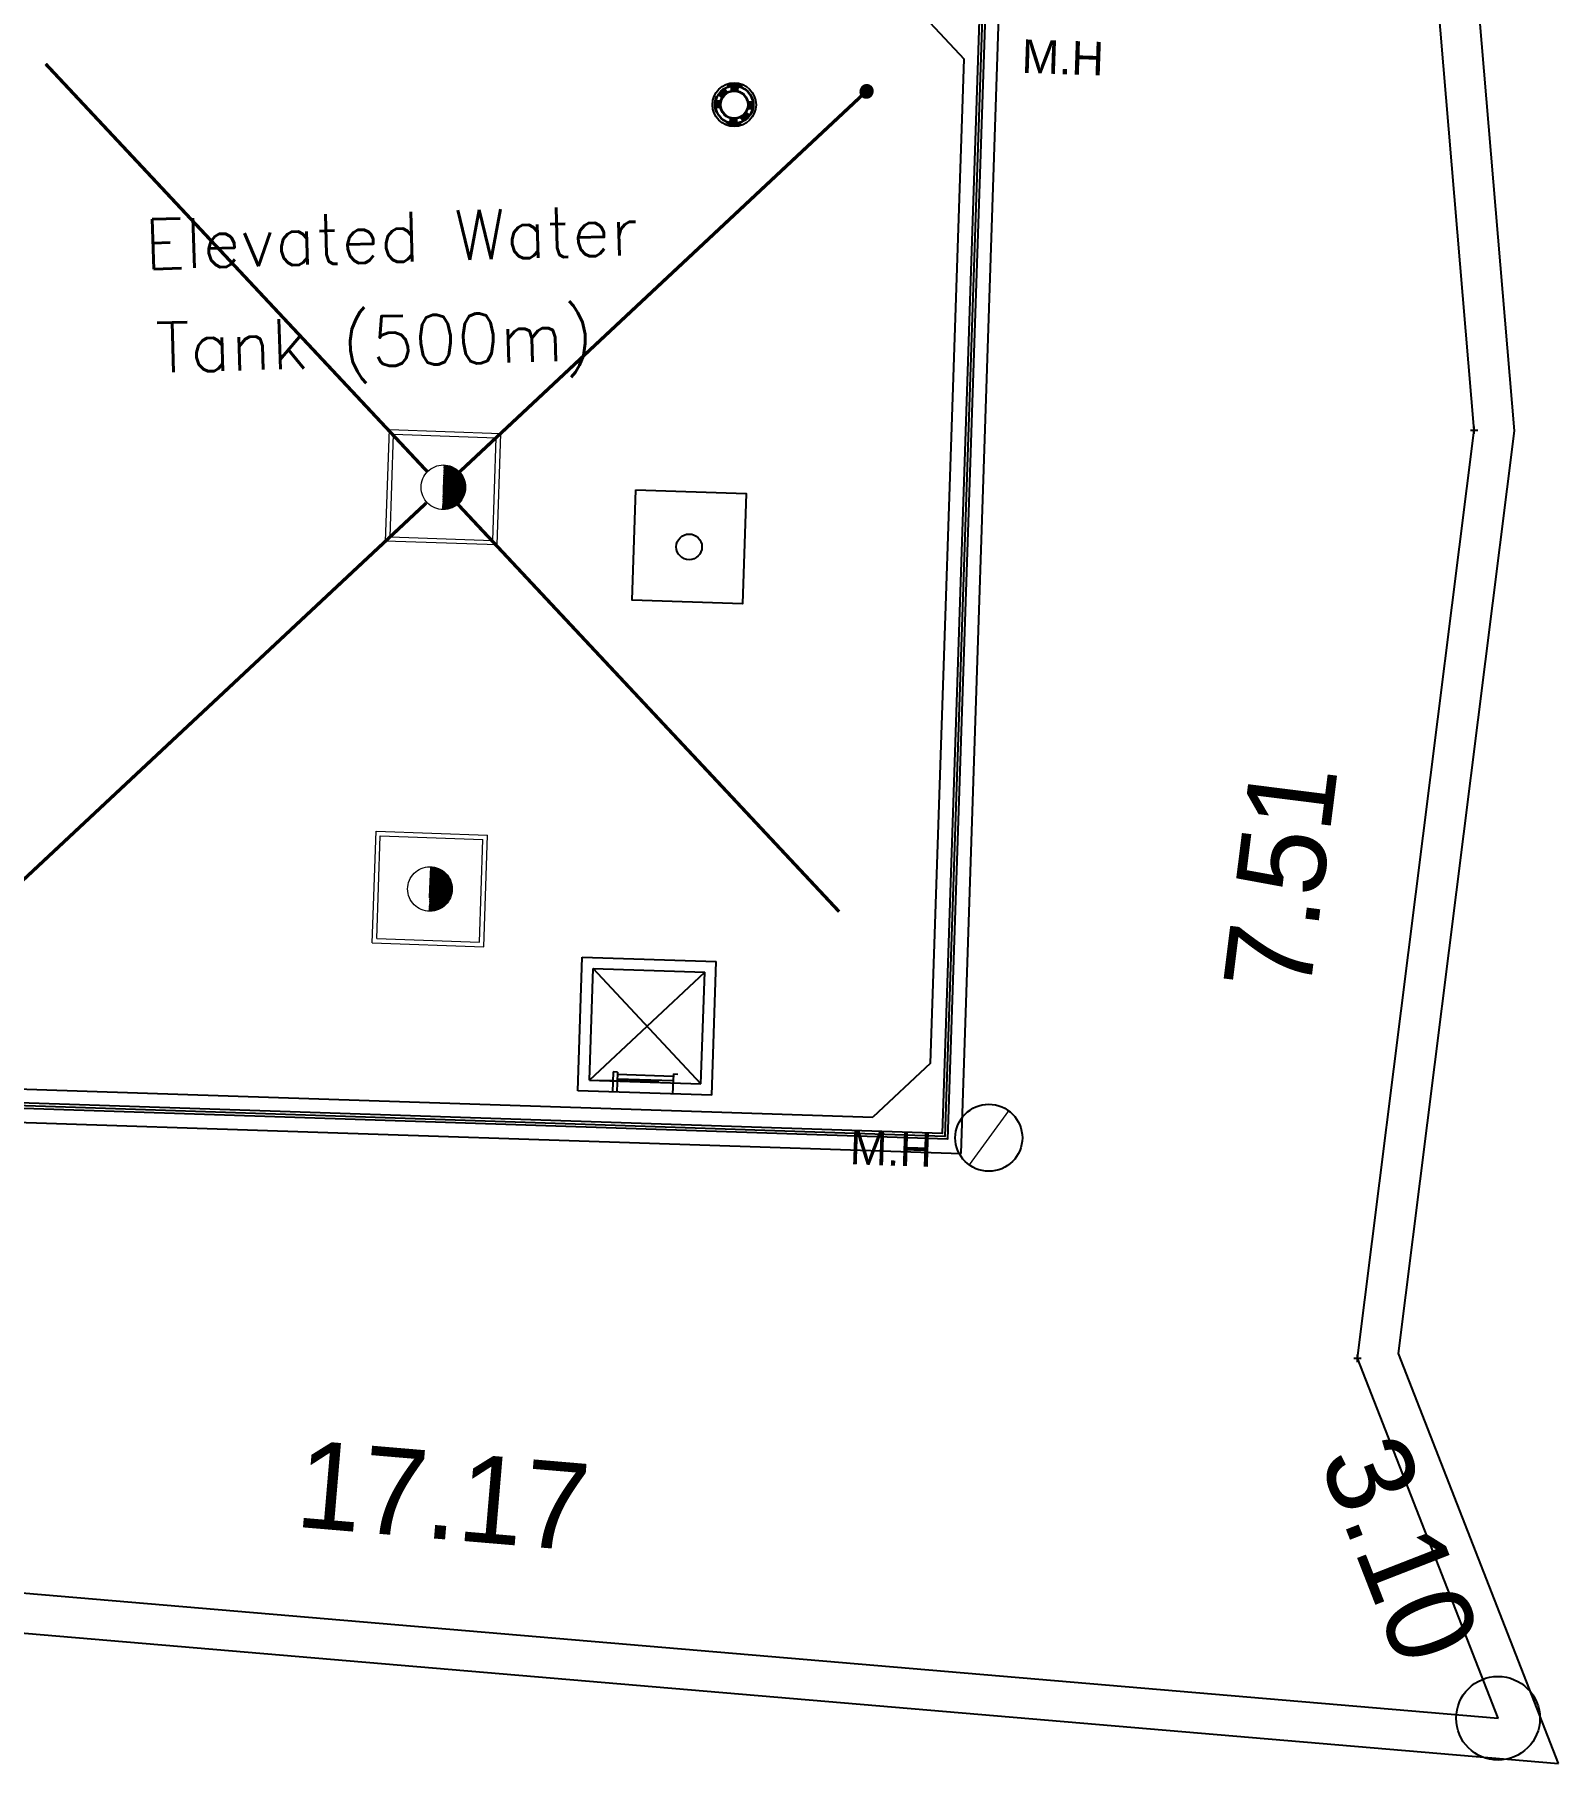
# Model space of a CAD drawing. Extents: x 151242 to 151523, y 158752 to 159354.
# Drawn here: x 151379.58 to 151391.81, y 159198.71 to 159212.58 of the extents above; entities that cross this region are included whole.
import ezdxf
from ezdxf.enums import TextEntityAlignment as Align

# ---------------------------------------------------------------- set-up
doc = ezdxf.new("R2010")
doc.units = 0
doc.header["$LTSCALE"] = 3
doc.header["$MEASUREMENT"] = 0
doc.header["$PDMODE"] = 2
doc.header["$PDSIZE"] = 0.03
for name, pattern in [('AUSGEZOGEN', [0]), ('CENTER', [2, 1.25, -0.25, 0.25, -0.25]), ('DASHDOT2', [0.5, 0.25, -0.125, 0, -0.125]), ('DASHED2', [0.375, 0.25, -0.125]), ('SOLID_LINE', [0])]:
    doc.linetypes.add(name, pattern=pattern)
doc.layers.get('0').update_dxf_attribs({"linetype": 'CONTINUOUS'})
doc.layers.get('DEFPOINTS').update_dxf_attribs({"linetype": 'CONTINUOUS'})
for name, color, linetype in [('025', 203, 'CONTINUOUS'), ('EBENE0', 7, 'AUSGEZOGEN'), ('ELEV', 1, 'CONTINUOUS'), ('HATCH', 40, 'CONTINUOUS'), ('Height', 7, 'CONTINUOUS'), ('MECNEK', 6, 'CONTINUOUS'), ('NUMBERS', 6, 'CONTINUOUS'), ('Point_ID', 7, 'CONTINUOUS')]:
    doc.layers.add(name, color=color, linetype=linetype)
doc.layers.add('hah', color=41, linetype='CONTINUOUS', lineweight=9)
doc.styles.add('ROMANS', font='romans.shx')
doc.dimstyles.get("Standard").update_dxf_attribs({"dimtxt": 0.7, "dimasz": 0.5, "dimexe": 4.572, "dimexo": 1.5875, "dimgap": 0.01, "dimtad": 1, "dimzin": 0, "dimdsep": 46, "dimtxsty": 'Standard', "dimcen": 2.286, "dimse1": 1, "dimse2": 1, "dimsd1": 1, "dimsd2": 1, "dimadec": 0, "dimazin": 0, "dimtfac": 1, "dimtdec": 4, "dimtofl": 0, "dimtmove": 0, "dimatfit": 3, "dimfxl": 1, "dimtolj": 1, "dimtzin": 0, "dimarcsym": 0})
pattern_1 = [(88.0954623, (150875.4466446, 158499.537672), (-0.006716287785, 0.00022333471), []), (88.0954623, (150875.444406, 158499.5377463), (-0.006716287785, 0.00022333471), [0.00224, -0.00224]), (88.0954623, (150875.442167, 158499.537821), (-0.006716287785, 0.00022333471), [0.00224, -0.00224])]

# ---------------------------------------------------------------- blocks, each defined once
blk = doc.blocks.new('*D892')
at = {"layer": 'DEFPOINTS', "color": 0, "transparency": 16777216}
for p in [(151374.217, 159200.524, 260.069), (151391.384, 159199.774), (151391.325, 159199.071, 260.069)]:
    blk.add_point(p, dxfattribs=at)
at = {"color": 0, "transparency": 16777216, "insert": (151382.861, 159200.859), "char_height": 0.7, "attachment_point": 5, "rotation": 355.1461}
blk.add_mtext('\\A1;17.17', dxfattribs=at)
blk = doc.blocks.new('*D895')
at = {"layer": 'DEFPOINTS', "color": 0, "transparency": 16777216}
for p in [(151391.134, 159209.41, 260.069), (151389.472, 159202.051), (151390.198, 159201.96, 260.069)]:
    blk.add_point(p, dxfattribs=at)
at = {"color": 0, "transparency": 16777216, "insert": (151389.583, 159205.821), "char_height": 0.7, "attachment_point": 5, "rotation": 82.8388}
blk.add_mtext('\\A1;7.51', dxfattribs=at)
blk = doc.blocks.new('*D896')
at = {"layer": 'DEFPOINTS', "color": 0, "transparency": 16777216}
for p in [(151390.198, 159201.96, 260.069), (151389.638, 159201.741), (151391.325, 159199.071, 260.069)]:
    blk.add_point(p, dxfattribs=at)
at = {"color": 0, "transparency": 16777216, "insert": (151390.537, 159200.428), "char_height": 0.7, "attachment_point": 5, "rotation": 291.3028}
blk.add_mtext('\\A1;3.10', dxfattribs=at)

msp = doc.modelspace()

# ---------------------------------------------------------------- hatches: boundary and pattern name
at = {"lineweight": 13}
h = msp.add_hatch(dxfattribs=at)
h.set_pattern_fill('ANSI36', color=8, scale=0.896)
h.set_pattern_definition([(45, (15310.2523, 16582.668), (1.50868303, 5.53183777), [7.112, -1.4224, 0, -1.4224])])
h.paths.add_polyline_path([(151387.397, 159203.947, 0.612099), (151386.97, 159203.73, 0.240619), (151387.082, 159203.512)])
at = {"layer": 'hah', "ltscale": 4}
h = msp.add_hatch(dxfattribs=at)
h.set_pattern_fill('ANSI31', color=8, scale=0.003584, angle=105.5955, style=0)
h.set_pattern_definition([(150.59548315, (151651.8231916, 159227.8275319), (-0.0002199556501, -0.0003902864486), [])])
h.paths.add_polyline_path([(151386.271, 159212.078, 1), (151386.243, 159212.182, 1)])
at = {"layer": 'hah', "linetype": 'CENTER', "ltscale": 2}
h = msp.add_hatch(dxfattribs=at)
h.set_pattern_fill('INSUL', color=8, scale=0.01792, angle=88.0955, style=0)
h.set_pattern_definition([(88.0954623, (150875.4645114, 158500.074975), (-0.006716287785, 0.00022333471), []), (88.0954623, (150875.4622726, 158500.0750494), (-0.006716287785, 0.00022333471), [0.00224, -0.00224]), (88.0954623, (150875.460034, 158500.075124), (-0.006716287785, 0.00022333471), [0.00224, -0.00224])])
h.paths.add_polyline_path([(151382.868, 159209.13), (151382.862, 159208.951), (151383.041, 159208.945, 0.414214)])
h = msp.add_hatch(dxfattribs=at)
h.set_pattern_fill('INSUL', color=8, scale=0.01792, angle=88.0955, style=0)
h.set_pattern_definition([(88.0954623, (150875.4645114, 158500.074975), (-0.006716287785, 0.00022333471), []), (88.0954623, (150875.4622726, 158500.0750494), (-0.006716287785, 0.00022333471), [0.00224, -0.00224]), (88.0954623, (150875.460034, 158500.075124), (-0.006716287785, 0.00022333471), [0.00224, -0.00224])])
h.paths.add_polyline_path([(151382.862, 159208.951), (151382.856, 159208.772, 0.414214), (151383.041, 159208.945)])
h = msp.add_hatch(dxfattribs=at)
h.set_pattern_fill('INSUL', color=8, scale=0.01792, angle=88.0955, style=0)
h.set_pattern_definition(pattern_1)
h.paths.add_polyline_path([(151382.76, 159205.906), (151382.754, 159205.727), (151382.934, 159205.721, 0.414214)])
h = msp.add_hatch(dxfattribs=at)
h.set_pattern_fill('INSUL', color=8, scale=0.01792, angle=88.0955, style=0)
h.set_pattern_definition(pattern_1)
h.paths.add_polyline_path([(151382.754, 159205.727), (151382.749, 159205.548, 0.414214), (151382.934, 159205.721)])
at = {"layer": 'HATCH'}
h = msp.add_hatch(color=256, dxfattribs=at)
h.paths.add_polyline_path([(151385.234, 159211.87), (151385.233, 159211.874, 0.029495), (151385.25, 159211.879), (151385.252, 159211.875, -0.029495)])
h.paths.add_polyline_path([(151385.148, 159211.877), (151385.147, 159211.872, -0.029495), (151385.13, 159211.879), (151385.131, 159211.883, 0.029495)])
h.paths.add_polyline_path([(151385.141, 159212.165), (151385.139, 159212.169, -0.029495), (151385.157, 159212.175), (151385.158, 159212.171, 0.029495)])
h.paths.add_polyline_path([(151385.243, 159212.168), (151385.244, 159212.172, -0.029495), (151385.262, 159212.165), (151385.26, 159212.161, 0.029495)])
h = msp.add_hatch(color=256, dxfattribs=at)
h.paths.add_polyline_path([(151385.339, 159211.956), (151385.335, 159211.958, 0.029495), (151385.341, 159211.975), (151385.345, 159211.973, -0.029495)])
h.paths.add_polyline_path([(151385.339, 159212.077), (151385.343, 159212.079, -0.029495), (151385.348, 159212.061), (151385.344, 159212.06, 0.029495)])
h.paths.add_polyline_path([(151385.053, 159212.088), (151385.057, 159212.086, 0.029495), (151385.05, 159212.07), (151385.046, 159212.071, -0.029495)])
h.paths.add_polyline_path([(151385.043, 159211.984), (151385.047, 159211.985, 0.029495), (151385.053, 159211.967), (151385.048, 159211.966, -0.029495)])
h = msp.add_hatch(color=256, dxfattribs=at)
h.paths.add_polyline_path([(151385.304, 159211.992), (151385.299, 159211.993, 0.061675), (151385.303, 159212.019), (151385.308, 159212.019, -0.059213)])
h.paths.add_polyline_path([(151385.308, 159212.019), (151385.303, 159212.019, 0.061675), (151385.301, 159212.045), (151385.305, 159212.045, -0.059213)])
h.paths.add_polyline_path([(151385.225, 159212.13), (151385.225, 159212.126, 0.061675), (151385.199, 159212.13), (151385.199, 159212.134, -0.059213)])
h.paths.add_polyline_path([(151385.188, 159212.134), (151385.19, 159212.132), (151385.189, 159212.134, -0.022011), (151385.199, 159212.134), (151385.199, 159212.13, 0.061675), (151385.173, 159212.127), (151385.173, 159212.132, -0.033393)])
h.paths.add_polyline_path([(151385.084, 159212.026), (151385.088, 159212.026, 0.061675), (151385.09, 159211.999), (151385.086, 159212, -0.059213)])
h.paths.add_polyline_path([(151385.088, 159212.026), (151385.084, 159212.026, -0.059213), (151385.088, 159212.052), (151385.092, 159212.052, 0.061675)])
h.paths.add_polyline_path([(151385.192, 159211.91), (151385.192, 159211.915, 0.061675), (151385.218, 159211.917), (151385.218, 159211.913, -0.059213)])
h.paths.add_polyline_path([(151385.166, 159211.914), (151385.166, 159211.919, 0.061675), (151385.192, 159211.915), (151385.192, 159211.91, -0.059213)])

# ---------------------------------------------------------------- linework, layer by layer
at = {"color": 9, "lineweight": 13}
msp.add_line((151387.397, 159203.947, 486.171), (151387.082, 159203.512, 486.171), dxfattribs=at)
at = {"color": 2}
msp.add_circle((151391.325, 159199.071, 162.543), 0.336, dxfattribs=at)
at = {"color": 0, "linetype": 'SOLID_LINE'}
for p in [(151391.134, 159209.41, 161.592), (151390.198, 159201.96, 162.471)]:
    msp.add_point(p, dxfattribs=at)
at = {"layer": 'EBENE0', "color": 8, "linetype": 'AUSGEZOGEN'}
for p, q in [((151387.017, 159203.603, 712.988), (151387.332, 159213.095, 712.988)), ((151387.017, 159203.603, 712.988), (151387.332, 159213.095, 712.988)), ((151386.607, 159212.85, 712.988), (151387.04, 159212.388, 712.988)), ((151386.607, 159212.85, 712.988), (151387.04, 159212.388, 712.988)), ((151386.772, 159204.328, 712.988), (151387.04, 159212.388, 712.988)), ((151386.772, 159204.328, 712.988), (151387.04, 159212.388, 712.988)), ((151383.941, 159204.106, 259.1), (151383.977, 159205.181, 259.1)), ((151383.941, 159204.106, 259.1), (151383.977, 159205.181, 259.1)), ((151383.941, 159204.106, 259.1), (151383.977, 159205.181, 259.1)), ((151383.977, 159205.181, 259.1), (151385.051, 159205.145, 259.1)), ((151383.977, 159205.181, 259.1), (151385.051, 159205.145, 259.1)), ((151385.016, 159204.071, 259.1), (151385.051, 159205.145, 259.1)), ((151385.016, 159204.071, 259.1), (151385.051, 159205.145, 259.1)), ((151384.034, 159204.193, 259.1), (151384.063, 159205.089, 259.1)), ((151384.034, 159204.193, 259.1), (151384.063, 159205.089, 259.1)), ((151384.034, 159204.193, 259.1), (151384.959, 159205.059, 259.1)), ((151384.034, 159204.193, 259.1), (151384.959, 159205.059, 259.1)), ((151384.063, 159205.089, 259.1), (151384.959, 159205.059, 259.1)), ((151384.929, 159204.163, 259.1), (151384.063, 159205.089, 259.1)), ((151384.063, 159205.089, 259.1), (151384.959, 159205.059, 259.1)), ((151384.929, 159204.163, 259.1), (151384.063, 159205.089, 259.1)), ((151384.929, 159204.163, 259.1), (151384.959, 159205.059, 259.1)), ((151384.929, 159204.163, 259.1), (151384.959, 159205.059, 259.1)), ((151384.224, 159204.259, 259.1), (151384.219, 159204.097, 259.1)), ((151384.224, 159204.259, 259.1), (151384.219, 159204.097, 259.1)), ((151384.26, 159204.258, 259.1), (151384.224, 159204.259, 259.1)), ((151384.26, 159204.258, 259.1), (151384.224, 159204.259, 259.1)), ((151384.26, 159204.258, 259.1), (151384.255, 159204.096, 259.1)), ((151384.26, 159204.258, 259.1), (151384.255, 159204.096, 259.1)), ((151386.772, 159204.328, 712.988), (151386.309, 159203.895, 712.988)), ((151386.772, 159204.328, 712.988), (151386.309, 159203.895, 712.988)), ((151378.25, 159204.163, 712.988), (151386.309, 159203.895, 712.988)), ((151378.25, 159204.163, 712.988), (151386.309, 159203.895, 712.988)), ((151384.034, 159204.193, 259.1), (151384.929, 159204.163, 259.1)), ((151384.258, 159204.204, 259.1), (151384.706, 159204.189, 259.1)), ((151384.258, 159204.204, 259.1), (151384.706, 159204.189, 259.1)), ((151384.259, 159204.24, 259.1), (151384.707, 159204.225, 259.1)), ((151384.259, 159204.24, 259.1), (151384.707, 159204.225, 259.1)), ((151384.708, 159204.243, 259.1), (151384.702, 159204.081, 259.1)), ((151384.708, 159204.243, 259.1), (151384.702, 159204.081, 259.1)), ((151384.708, 159204.243, 259.1), (151384.744, 159204.242, 259.1)), ((151384.708, 159204.243, 259.1), (151384.744, 159204.242, 259.1)), ((151385.016, 159204.071, 259.1), (151383.941, 159204.106, 259.1)), ((151385.016, 159204.071, 259.1), (151383.941, 159204.106, 259.1)), ((151377.524, 159203.918, 712.988), (151387.017, 159203.603, 712.988)), ((151377.524, 159203.918, 712.988), (151387.017, 159203.603, 712.988))]:
    msp.add_line(p, q, dxfattribs=at)
at = {"layer": 'EBENE0', "color": 8, "linetype": 'AUSGEZOGEN', "elevation": 712.988}
msp.add_lwpolyline([(151384.406, 159208.931), (151385.292, 159208.902), (151385.263, 159208.015), (151384.376, 159208.045)], close=True, dxfattribs=at)
at = {"layer": 'EBENE0', "color": 8, "linetype": 'AUSGEZOGEN'}
msp.add_circle((151384.834, 159208.473, 712.988), 0.103, dxfattribs=at)
at = {"layer": 'ELEV', "color": 8, "elevation": 712.988}
for points in [[(151377.64, 159204.027), (151377.948, 159213.295), (151387.217, 159212.987), (151386.908, 159203.718)], [(151377.663, 159204.048), (151377.97, 159213.272), (151387.194, 159212.965), (151386.887, 159203.741)], [(151377.686, 159204.07), (151377.991, 159213.249), (151387.17, 159212.944), (151386.865, 159203.765)]]:
    msp.add_lwpolyline(points, close=True, dxfattribs=at)
at = {"layer": 'hah', "color": 8, "ltscale": 2}
for p, q in [((151382.399, 159208.518, 712.988), (151382.429, 159209.414, 712.988)), ((151382.429, 159209.414, 712.988), (151383.324, 159209.384, 712.988)), ((151382.436, 159208.553, 712.988), (151382.463, 159209.377, 712.988)), ((151382.463, 159209.377, 712.988), (151383.287, 159209.349, 712.988)), ((151383.26, 159208.525, 712.988), (151383.287, 159209.349, 712.988)), ((151383.295, 159208.488, 712.988), (151383.324, 159209.384, 712.988)), ((151383.295, 159208.488, 712.988), (151382.399, 159208.518, 712.988)), ((151382.436, 159208.553, 712.988), (151383.26, 159208.525, 712.988)), ((151382.292, 159205.294, 712.988), (151382.322, 159206.19, 712.988)), ((151382.322, 159206.19, 712.988), (151383.217, 159206.16, 712.988)), ((151382.329, 159205.329, 712.988), (151382.356, 159206.153, 712.988)), ((151382.356, 159206.153, 712.988), (151383.18, 159206.125, 712.988)), ((151383.153, 159205.301, 712.988), (151383.18, 159206.125, 712.988)), ((151383.187, 159205.264, 712.988), (151383.217, 159206.16, 712.988)), ((151382.292, 159205.294, 712.988), (151383.187, 159205.264, 712.988)), ((151382.329, 159205.329, 712.988), (151383.153, 159205.301, 712.988))]:
    msp.add_line(p, q, dxfattribs=at)
at = {"layer": 'hah', "ltscale": 4, "const_width": 0.0269, "elevation": 712.988}
for points in [[(151382.732, 159209.078), (151379.671, 159212.349)], [(151382.986, 159209.069), (151386.257, 159212.13)], [(151382.724, 159208.824), (151379.452, 159205.763)], [(151382.977, 159208.816), (151386.038, 159205.545)]]:
    msp.add_lwpolyline(points, dxfattribs=at)
at = {"layer": 'hah', "color": 8, "linetype": 'CENTER', "ltscale": 2}
for centre in [(151382.862, 159208.951, 712.988), (151382.754, 159205.727, 712.988)]:
    msp.add_circle(centre, 0.179, dxfattribs=at)
at = {"layer": 'HATCH'}
for p, q in [((151385.175, 159212.134, 712.988), (151385.176, 159212.17, 712.988)), ((151385.178, 159212.135, 712.988), (151385.179, 159212.17, 712.988)), ((151385.18, 159212.135, 712.988), (151385.182, 159212.17, 712.988)), ((151385.183, 159212.135, 712.988), (151385.184, 159212.171, 712.988)), ((151385.186, 159212.136, 712.988), (151385.187, 159212.171, 712.988)), ((151385.189, 159212.136, 712.988), (151385.19, 159212.171, 712.988)), ((151385.191, 159212.136, 712.988), (151385.193, 159212.171, 712.988)), ((151385.194, 159212.136, 712.988), (151385.195, 159212.171, 712.988)), ((151385.197, 159212.136, 712.988), (151385.198, 159212.171, 712.988)), ((151385.2, 159212.136, 712.988), (151385.201, 159212.171, 712.988)), ((151385.202, 159212.136, 712.988), (151385.204, 159212.171, 712.988)), ((151385.205, 159212.136, 712.988), (151385.206, 159212.171, 712.988)), ((151385.208, 159212.135, 712.988), (151385.209, 159212.17, 712.988)), ((151385.211, 159212.135, 712.988), (151385.212, 159212.17, 712.988)), ((151385.213, 159212.135, 712.988), (151385.214, 159212.17, 712.988)), ((151385.216, 159212.134, 712.988), (151385.217, 159212.169, 712.988)), ((151385.219, 159212.134, 712.988), (151385.22, 159212.169, 712.988)), ((151385.221, 159212.133, 712.988), (151385.223, 159212.169, 712.988)), ((151385.224, 159212.132, 712.988), (151385.225, 159212.168, 712.988)), ((151385.047, 159212.037, 712.988), (151385.083, 159212.036, 712.988)), ((151385.047, 159212.034, 712.988), (151385.082, 159212.033, 712.988)), ((151385.047, 159212.031, 712.988), (151385.082, 159212.03, 712.988)), ((151385.047, 159212.029, 712.988), (151385.082, 159212.028, 712.988)), ((151385.048, 159212.042, 712.988), (151385.083, 159212.041, 712.988)), ((151385.048, 159212.04, 712.988), (151385.083, 159212.038, 712.988)), ((151385.049, 159212.05, 712.988), (151385.085, 159212.049, 712.988)), ((151385.049, 159212.048, 712.988), (151385.084, 159212.047, 712.988)), ((151385.049, 159212.045, 712.988), (151385.084, 159212.044, 712.988)), ((151385.05, 159212.053, 712.988), (151385.086, 159212.052, 712.988)), ((151385.071, 159212.104, 712.988), (151385.096, 159212.078, 712.988)), ((151385.073, 159212.102, 712.988), (151385.124, 159212.15, 712.988)), ((151385.074, 159212.109, 712.988), (151385.099, 159212.083, 712.988)), ((151385.076, 159212.098, 712.988), (151385.128, 159212.146, 712.988)), ((151385.078, 159212.113, 712.988), (151385.102, 159212.087, 712.988)), ((151385.08, 159212.094, 712.988), (151385.131, 159212.142, 712.988)), ((151385.081, 159212.118, 712.988), (151385.105, 159212.092, 712.988)), ((151385.082, 159212.119, 712.988), (151385.107, 159212.142, 712.988)), ((151385.084, 159212.09, 712.988), (151385.135, 159212.138, 712.988)), ((151385.085, 159212.122, 712.988), (151385.109, 159212.096, 712.988)), ((151385.088, 159212.086, 712.988), (151385.139, 159212.134, 712.988)), ((151385.089, 159212.126, 712.988), (151385.113, 159212.1, 712.988)), ((151385.091, 159212.082, 712.988), (151385.143, 159212.13, 712.988)), ((151385.092, 159212.13, 712.988), (151385.116, 159212.104, 712.988)), ((151385.095, 159212.078, 712.988), (151385.098, 159212.081, 712.988)), ((151385.096, 159212.133, 712.988), (151385.12, 159212.108, 712.988)), ((151385.101, 159212.137, 712.988), (151385.125, 159212.111, 712.988)), ((151385.105, 159212.14, 712.988), (151385.129, 159212.115, 712.988)), ((151385.109, 159212.144, 712.988), (151385.134, 159212.118, 712.988)), ((151385.114, 159212.147, 712.988), (151385.138, 159212.121, 712.988)), ((151385.119, 159212.15, 712.988), (151385.143, 159212.123, 712.988)), ((151385.143, 159212.123, 712.988), (151385.146, 159212.126, 712.988)), ((151385.307, 159212.045, 712.988), (151385.343, 159212.043, 712.988)), ((151385.308, 159212.042, 712.988), (151385.343, 159212.041, 712.988)), ((151385.308, 159212.039, 712.988), (151385.344, 159212.038, 712.988)), ((151385.308, 159212.036, 712.988), (151385.344, 159212.035, 712.988)), ((151385.309, 159212.034, 712.988), (151385.344, 159212.032, 712.988)), ((151385.309, 159212.031, 712.988), (151385.344, 159212.03, 712.988)), ((151385.309, 159212.028, 712.988), (151385.344, 159212.027, 712.988)), ((151385.047, 159212.026, 712.988), (151385.082, 159212.025, 712.988)), ((151385.047, 159212.023, 712.988), (151385.082, 159212.022, 712.988)), ((151385.047, 159212.02, 712.988), (151385.082, 159212.019, 712.988)), ((151385.047, 159212.018, 712.988), (151385.082, 159212.017, 712.988)), ((151385.047, 159212.015, 712.988), (151385.082, 159212.014, 712.988)), ((151385.047, 159212.012, 712.988), (151385.082, 159212.011, 712.988)), ((151385.047, 159212.01, 712.988), (151385.083, 159212.008, 712.988)), ((151385.048, 159212.007, 712.988), (151385.083, 159212.006, 712.988)), ((151385.048, 159212.004, 712.988), (151385.083, 159212.003, 712.988)), ((151385.048, 159212.001, 712.988), (151385.084, 159212, 712.988)), ((151385.166, 159211.876, 712.988), (151385.168, 159211.912, 712.988)), ((151385.166, 159211.876, 712.988), (151385.168, 159211.912, 712.988)), ((151385.169, 159211.876, 712.988), (151385.17, 159211.911, 712.988)), ((151385.169, 159211.876, 712.988), (151385.17, 159211.911, 712.988)), ((151385.172, 159211.875, 712.988), (151385.173, 159211.911, 712.988)), ((151385.172, 159211.875, 712.988), (151385.173, 159211.911, 712.988)), ((151385.175, 159211.875, 712.988), (151385.176, 159211.91, 712.988)), ((151385.175, 159211.875, 712.988), (151385.176, 159211.91, 712.988)), ((151385.177, 159211.875, 712.988), (151385.178, 159211.91, 712.988)), ((151385.177, 159211.875, 712.988), (151385.178, 159211.91, 712.988)), ((151385.18, 159211.874, 712.988), (151385.181, 159211.909, 712.988)), ((151385.18, 159211.874, 712.988), (151385.181, 159211.909, 712.988)), ((151385.183, 159211.874, 712.988), (151385.184, 159211.909, 712.988)), ((151385.183, 159211.874, 712.988), (151385.184, 159211.909, 712.988)), ((151385.185, 159211.874, 712.988), (151385.187, 159211.909, 712.988)), ((151385.185, 159211.874, 712.988), (151385.187, 159211.909, 712.988)), ((151385.188, 159211.874, 712.988), (151385.189, 159211.909, 712.988)), ((151385.188, 159211.874, 712.988), (151385.189, 159211.909, 712.988)), ((151385.191, 159211.874, 712.988), (151385.192, 159211.909, 712.988)), ((151385.191, 159211.874, 712.988), (151385.192, 159211.909, 712.988)), ((151385.194, 159211.873, 712.988), (151385.195, 159211.908, 712.988)), ((151385.194, 159211.873, 712.988), (151385.195, 159211.908, 712.988)), ((151385.196, 159211.873, 712.988), (151385.198, 159211.908, 712.988)), ((151385.196, 159211.873, 712.988), (151385.198, 159211.908, 712.988)), ((151385.199, 159211.873, 712.988), (151385.2, 159211.909, 712.988)), ((151385.199, 159211.873, 712.988), (151385.2, 159211.909, 712.988)), ((151385.202, 159211.874, 712.988), (151385.203, 159211.909, 712.988)), ((151385.202, 159211.874, 712.988), (151385.203, 159211.909, 712.988)), ((151385.205, 159211.874, 712.988), (151385.206, 159211.909, 712.988)), ((151385.205, 159211.874, 712.988), (151385.206, 159211.909, 712.988)), ((151385.207, 159211.874, 712.988), (151385.208, 159211.909, 712.988)), ((151385.207, 159211.874, 712.988), (151385.208, 159211.909, 712.988)), ((151385.21, 159211.874, 712.988), (151385.211, 159211.91, 712.988)), ((151385.21, 159211.874, 712.988), (151385.211, 159211.91, 712.988)), ((151385.213, 159211.874, 712.988), (151385.214, 159211.91, 712.988)), ((151385.213, 159211.874, 712.988), (151385.214, 159211.91, 712.988)), ((151385.216, 159211.875, 712.988), (151385.217, 159211.91, 712.988)), ((151385.216, 159211.875, 712.988), (151385.217, 159211.91, 712.988)), ((151385.244, 159211.919, 712.988), (151385.269, 159211.893, 712.988)), ((151385.244, 159211.919, 712.988), (151385.269, 159211.893, 712.988)), ((151385.245, 159211.919, 712.988), (151385.247, 159211.921, 712.988)), ((151385.245, 159211.919, 712.988), (151385.247, 159211.921, 712.988)), ((151385.248, 159211.915, 712.988), (151385.3, 159211.962, 712.988)), ((151385.248, 159211.915, 712.988), (151385.3, 159211.962, 712.988)), ((151385.249, 159211.922, 712.988), (151385.274, 159211.896, 712.988)), ((151385.249, 159211.922, 712.988), (151385.274, 159211.896, 712.988)), ((151385.252, 159211.911, 712.988), (151385.303, 159211.958, 712.988)), ((151385.252, 159211.911, 712.988), (151385.303, 159211.958, 712.988)), ((151385.254, 159211.925, 712.988), (151385.279, 159211.899, 712.988)), ((151385.254, 159211.925, 712.988), (151385.279, 159211.899, 712.988)), ((151385.256, 159211.907, 712.988), (151385.307, 159211.954, 712.988)), ((151385.256, 159211.907, 712.988), (151385.307, 159211.954, 712.988)), ((151385.259, 159211.928, 712.988), (151385.283, 159211.902, 712.988)), ((151385.259, 159211.928, 712.988), (151385.283, 159211.902, 712.988)), ((151385.26, 159211.903, 712.988), (151385.311, 159211.95, 712.988)), ((151385.26, 159211.903, 712.988), (151385.311, 159211.95, 712.988)), ((151385.263, 159211.899, 712.988), (151385.314, 159211.946, 712.988)), ((151385.263, 159211.899, 712.988), (151385.314, 159211.946, 712.988)), ((151385.263, 159211.931, 712.988), (151385.287, 159211.905, 712.988)), ((151385.263, 159211.931, 712.988), (151385.287, 159211.905, 712.988)), ((151385.267, 159211.895, 712.988), (151385.318, 159211.942, 712.988)), ((151385.267, 159211.895, 712.988), (151385.318, 159211.942, 712.988)), ((151385.268, 159211.934, 712.988), (151385.292, 159211.909, 712.988)), ((151385.268, 159211.934, 712.988), (151385.292, 159211.909, 712.988)), ((151385.272, 159211.938, 712.988), (151385.296, 159211.912, 712.988)), ((151385.272, 159211.938, 712.988), (151385.296, 159211.912, 712.988)), ((151385.276, 159211.942, 712.988), (151385.3, 159211.916, 712.988)), ((151385.276, 159211.942, 712.988), (151385.3, 159211.916, 712.988)), ((151385.28, 159211.946, 712.988), (151385.304, 159211.92, 712.988)), ((151385.28, 159211.946, 712.988), (151385.304, 159211.92, 712.988)), ((151385.282, 159211.901, 712.988), (151385.31, 159211.928, 712.988)), ((151385.282, 159211.901, 712.988), (151385.31, 159211.928, 712.988)), ((151385.283, 159211.95, 712.988), (151385.307, 159211.924, 712.988)), ((151385.283, 159211.95, 712.988), (151385.307, 159211.924, 712.988)), ((151385.287, 159211.954, 712.988), (151385.311, 159211.928, 712.988)), ((151385.287, 159211.954, 712.988), (151385.311, 159211.928, 712.988)), ((151385.29, 159211.959, 712.988), (151385.314, 159211.933, 712.988)), ((151385.29, 159211.959, 712.988), (151385.314, 159211.933, 712.988)), ((151385.293, 159211.964, 712.988), (151385.296, 159211.966, 712.988)), ((151385.293, 159211.964, 712.988), (151385.296, 159211.966, 712.988)), ((151385.293, 159211.963, 712.988), (151385.318, 159211.937, 712.988)), ((151385.293, 159211.963, 712.988), (151385.318, 159211.937, 712.988)), ((151385.305, 159211.993, 712.988), (151385.341, 159211.992, 712.988)), ((151385.305, 159211.993, 712.988), (151385.341, 159211.992, 712.988)), ((151385.306, 159211.995, 712.988), (151385.342, 159211.994, 712.988)), ((151385.307, 159212.001, 712.988), (151385.343, 159212, 712.988)), ((151385.307, 159211.998, 712.988), (151385.342, 159211.997, 712.988)), ((151385.308, 159212.006, 712.988), (151385.343, 159212.005, 712.988)), ((151385.308, 159212.004, 712.988), (151385.343, 159212.002, 712.988)), ((151385.309, 159212.025, 712.988), (151385.344, 159212.024, 712.988)), ((151385.309, 159212.023, 712.988), (151385.344, 159212.022, 712.988)), ((151385.309, 159212.02, 712.988), (151385.344, 159212.019, 712.988)), ((151385.309, 159212.017, 712.988), (151385.344, 159212.016, 712.988)), ((151385.309, 159212.014, 712.988), (151385.344, 159212.013, 712.988)), ((151385.309, 159212.012, 712.988), (151385.344, 159212.011, 712.988)), ((151385.309, 159212.009, 712.988), (151385.344, 159212.008, 712.988))]:
    msp.add_line(p, q, dxfattribs=at)
at = {"layer": 'Height', "color": 4, "linetype": 'SOLID_LINE', "elevation": 162.543, "flags": 128}
msp.add_lwpolyline([(151391.81, 159198.709), (151390.526, 159202), (151391.456, 159209.404), (151390.798, 159217.212), (151373.925, 159216.65), (151373.896, 159200.23)], close=True, dxfattribs=at)
msp.add_lwpolyline([(151391.325, 159199.071), (151391.325, 159199.071), (151390.198, 159201.96), (151391.134, 159209.41), (151390.505, 159216.882), (151374.245, 159216.341), (151374.245, 159216.341), (151374.217, 159200.524), (151374.217, 159200.524), (151391.325, 159199.071)], dxfattribs=at)
at = {"layer": 'Height', "color": 4, "linetype": 'SOLID_LINE'}
msp.add_circle((151387.239, 159203.73, 486.171), 0.269, dxfattribs=at)
at = {"layer": 'MECNEK'}
for p, q in [((151385.139, 159212.169, 712.988), (151385.141, 159212.165, 712.988)), ((151385.157, 159212.175, 712.988), (151385.158, 159212.171, 712.988)), ((151385.173, 159212.134, 712.988), (151385.174, 159212.17, 712.988)), ((151385.225, 159212.132, 712.988), (151385.227, 159212.168, 712.988)), ((151385.244, 159212.172, 712.988), (151385.243, 159212.168, 712.988)), ((151385.046, 159212.071, 712.988), (151385.05, 159212.07, 712.988)), ((151385.05, 159212.053, 712.988), (151385.086, 159212.052, 712.988)), ((151385.053, 159212.088, 712.988), (151385.057, 159212.086, 712.988)), ((151385.088, 159212.052, 712.988), (151385.092, 159212.052, 712.988)), ((151385.173, 159212.127, 712.988), (151385.173, 159212.132, 712.988)), ((151385.225, 159212.126, 712.988), (151385.225, 159212.13, 712.988)), ((151385.262, 159212.165, 712.988), (151385.26, 159212.161, 712.988)), ((151385.301, 159212.045, 712.988), (151385.305, 159212.045, 712.988)), ((151385.307, 159212.045, 712.988), (151385.343, 159212.044, 712.988)), ((151385.343, 159212.079, 712.988), (151385.339, 159212.077, 712.988)), ((151385.348, 159212.061, 712.988), (151385.344, 159212.06, 712.988)), ((151385.043, 159211.984, 712.988), (151385.047, 159211.985, 712.988)), ((151385.043, 159211.984, 712.988), (151385.047, 159211.985, 712.988)), ((151385.048, 159212.001, 712.988), (151385.084, 159212, 712.988)), ((151385.048, 159211.966, 712.988), (151385.053, 159211.967, 712.988)), ((151385.048, 159211.966, 712.988), (151385.053, 159211.967, 712.988)), ((151385.164, 159211.877, 712.988), (151385.166, 159211.912, 712.988)), ((151385.164, 159211.877, 712.988), (151385.166, 159211.912, 712.988)), ((151385.166, 159211.914, 712.988), (151385.166, 159211.919, 712.988)), ((151385.166, 159211.914, 712.988), (151385.166, 159211.919, 712.988)), ((151385.217, 159211.875, 712.988), (151385.218, 159211.911, 712.988)), ((151385.217, 159211.875, 712.988), (151385.218, 159211.911, 712.988)), ((151385.218, 159211.913, 712.988), (151385.218, 159211.917, 712.988)), ((151385.218, 159211.913, 712.988), (151385.218, 159211.917, 712.988)), ((151385.299, 159211.993, 712.988), (151385.304, 159211.992, 712.988)), ((151385.299, 159211.993, 712.988), (151385.304, 159211.992, 712.988)), ((151385.305, 159211.992, 712.988), (151385.341, 159211.991, 712.988)), ((151385.305, 159211.992, 712.988), (151385.341, 159211.991, 712.988)), ((151385.339, 159211.956, 712.988), (151385.335, 159211.958, 712.988)), ((151385.339, 159211.956, 712.988), (151385.335, 159211.958, 712.988)), ((151385.345, 159211.973, 712.988), (151385.341, 159211.975, 712.988)), ((151385.345, 159211.973, 712.988), (151385.341, 159211.975, 712.988)), ((151385.13, 159211.879, 712.988), (151385.131, 159211.883, 712.988)), ((151385.13, 159211.879, 712.988), (151385.131, 159211.883, 712.988)), ((151385.234, 159211.87, 712.988), (151385.233, 159211.874, 712.988)), ((151385.234, 159211.87, 712.988), (151385.233, 159211.874, 712.988)), ((151385.252, 159211.875, 712.988), (151385.25, 159211.879, 712.988)), ((151385.252, 159211.875, 712.988), (151385.25, 159211.879, 712.988))]:
    msp.add_line(p, q, dxfattribs=at)
for radius in [0.175, 0.153, 0.151, 0.149, 0.114, 0.112, 0.108]:
    msp.add_circle((151385.196, 159212.022, 712.988), radius, dxfattribs=at)
for start, end in [(104.2231, 110.9808), (65.2101, 71.9678), (155.2101, 161.9678), (14.2231, 20.9808), (194.2231, 200.9808), (194.2231, 200.9808), (335.2101, 341.9678), (335.2101, 341.9678), (245.2101, 251.9678), (245.2101, 251.9678), (284.2231, 290.9808), (284.2231, 290.9808)]:
    msp.add_arc((151385.196, 159212.022, 712.988), 0.158, start, end, dxfattribs=at)
at = {"layer": 'MECNEK', "linetype": 'DASHED2', "ltscale": 5}
for start, end in [(71.9678, 104.2231), (161.9678, 194.2231), (341.9678, 14.2231), (251.9678, 284.2231), (251.9678, 284.2231)]:
    msp.add_arc((151385.196, 159212.022, 712.988), 0.158, start, end, dxfattribs=at)
at = {"layer": 'NUMBERS', "color": 8, "linetype": 'DASHDOT2'}
msp.add_line((151384.592, 159204.18, 259.1), (151384.095, 159204.19, 259.1), dxfattribs=at)

# ---------------------------------------------------------------- texts
at = {"layer": '025', "color": 4, "style": 'ROMANS'}
for s, p in [('Elevated Water ', (151380.47, 159210.7, 712.988)), ('Tank (500m)', (151380.56, 159209.87, 488.988))]:
    msp.add_text(s, height=0.40008, rotation=1.6869, dxfattribs=at).set_placement(p)
at = {"layer": 'Point_ID', "color": 1, "linetype": 'SOLID_LINE'}
for p in [(151388.158, 159212.256, 486.171), (151386.779, 159203.496, 486.171)]:
    msp.add_text('M.H', height=0.2688, rotation=358.0956, dxfattribs=at).set_placement(p, align=Align.RIGHT)

# ---------------------------------------------------------------- dimensions: what is measured, and where the dimension line sits
at = {"color": 3}
for p1, p2, distance, picture, middle in [((151391.134, 159209.41, 162.543), (151390.198, 159201.96, 162.543), -0.732, '*D895', (151389.583, 159205.821, -97.526)), ((151391.325, 159199.071, 162.543), (151390.198, 159201.96, 162.543), 0.601, '*D896', (151390.537, 159200.428, -97.526)), ((151374.217, 159200.524, 162.543), (151391.325, 159199.071, 162.543), 0.705, '*D892', (151382.861, 159200.859, -97.526))]:
    dim = msp.add_aligned_dim(p1=p1, p2=p2, distance=distance, dimstyle='Standard', dxfattribs=at)
    dim.commit()
    dim.dimension.update_dxf_attribs({"geometry": picture, "text_midpoint": middle})

doc.saveas('drawing.dxf')
